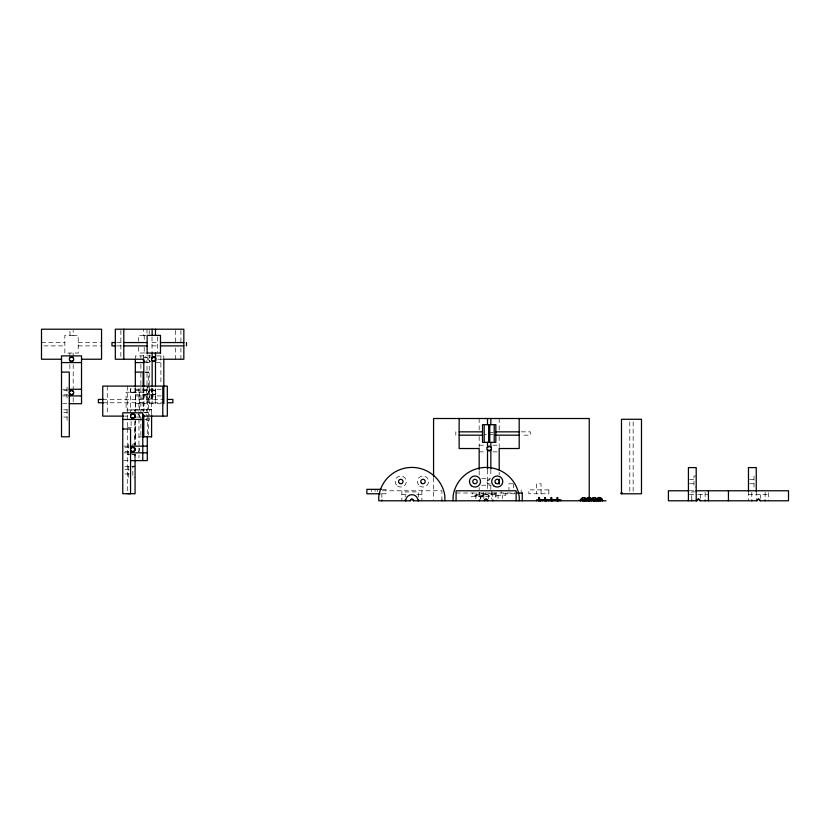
<?xml version="1.0" encoding="UTF-8"?>
<svg xmlns="http://www.w3.org/2000/svg" width="830" height="830" viewBox="0 0 830 830"><rect width="100%" height="100%" fill="white"/><g stroke="black" fill="none" stroke-linecap="round" stroke-linejoin="round"><path stroke-width="0.62" stroke-dasharray="4.15 3.11" d="M143.673 357.782C146.786 355.105 148.238 361.558 147.003 353.051M143.673 391.148C147.003 388.606 148.165 394.81 147.003 386.064M151.88 391.48L153.809 390.37L155.739 391.48M155.739 393.711L153.809 394.821L151.88 393.711M487.252 480.778L489.752 479.74A2.22 2.22 0 0 0 487.023 482.458A2.22 2.22 0 0 0 490.748 483.454L488.6 484.035L487.252 482.998M72.967 335.382L78.196 335.393L78.196 353.051L64.854 353.051L64.854 335.351L73.196 335.393L73.196 330.444M138.672 347.199L138.672 353.092L145.343 352.885M150.458 357.066L149.224 357.782L149.224 354.234M69.855 353.051L69.855 356.599M143.725 335.413L145.343 335.559L143.725 335.413L143.673 329.209M143.798 359.234L143.673 353.051L145.343 352.958M131.109 388.575C127.747 393.845 137.759 393.949 134.439 388.575M131.109 413.485C127.945 408.308 137.604 408.433 134.439 413.485M70.083 335.382L69.855 330.444M143.849 335.351L138.672 335.351L138.672 341.244M41.5 342.551L64.854 342.551M78.196 342.551L101.55 342.551M117.134 342.551L122.695 342.551M152.015 342.551L158.157 342.551M43.959 345.892L64.854 345.892M78.196 345.892L101.55 345.892M117.134 345.892L122.695 345.892M152.015 345.892L158.157 345.892M150.894 355.894L135.332 355.894L135.332 358.124M156.31 355.894L163.821 355.894L163.821 358.124M157.845 359.234L161.601 359.234M144.638 362.575L150.894 362.575M156.31 362.575L163.821 362.575M145.333 372.099L148.663 372.099L148.663 415.612M144.918 372.182L150.469 372.182M62.769 389.26L67.769 389.26M135.332 389.26L161.373 389.26M63.744 390.37L67.074 390.37M135.332 390.37L149.359 390.37M63.744 394.821L67.074 394.821M135.332 394.821L149.359 394.821M62.769 395.931L67.769 395.931M135.332 395.931L161.373 395.931M140.893 398.13L143.113 398.13M148.663 398.13L146.443 398.13L146.443 388.046M151.589 398.13L149.359 398.13L149.359 388.046M102.754 399.438L163.884 399.438M102.754 402.778L163.884 402.778M62.707 403.712L67.469 403.712M135.332 403.712L162.628 403.712M140.893 409.294L143.113 409.294M148.663 409.294L146.443 409.294L146.443 415.322M151.589 409.294L149.359 409.294L149.359 415.322M63.744 409.833L67.074 409.833M135.332 409.833L151.589 409.833M63.744 412.614L67.074 412.614M143.798 412.614L149.359 412.614M144.794 412.79L147.294 412.79M124.78 416.12L127.281 416.12M63.744 417.054L67.074 417.054M136.442 417.054L140.893 417.054M144.794 419.461L147.294 419.461M148.663 420.374L146.443 420.374L146.443 418.03M127.281 427.419L135.072 427.419L135.072 445.222M521.323 431.849L530.318 431.849L530.318 435.179L521.323 435.179M489.762 432.627L493.103 432.627M484.201 434.401L486.432 434.401M489.762 434.401L493.103 434.401M143.113 436.902L135.332 436.902L135.332 420.717M135.072 443.946L132.841 443.946L132.841 445.222M479.169 445.191L485.426 445.191M492.927 445.191L499.183 445.191M124.012 446.146L129.024 446.146M124.988 447.256L128.328 447.256M124.988 451.707L128.328 451.707M479.169 451.862L485.426 451.862M492.927 451.862L497.927 451.862M124.012 452.817L129.024 452.817M127.281 454.487L130.621 454.487M131.731 454.487L135.072 454.487L135.072 459.052M135.072 455.016L132.841 454.518M123.961 460.598L128.723 460.598M135.072 466.18L132.841 466.18L132.841 477.26L135.072 477.26M124.988 466.719L130.621 466.719M131.731 466.719L135.072 466.719M124.988 469.5L130.621 469.5M124.988 473.94L130.621 473.94M696.204 475.995L693.984 475.995L693.984 487.065L696.204 487.065M481.67 478.547L490.426 478.547M689.533 479.304L693.984 479.304M749.583 479.304L754.024 479.304M512.743 483.776L508.946 483.776L508.946 489.887M689.533 483.755L693.984 483.755M749.583 483.755L754.024 483.755M481.67 485.218L490.426 485.218M382.516 489.337L385.919 489.337L385.919 493.788L382.101 493.788M689.533 490.779L696.204 490.779M695.395 491.92L691.753 491.92L691.753 499.183M456.23 493.01L515.057 493.01M481.545 493.228L491.557 493.228M514.922 493.788L501.164 493.788L501.164 490.862M401.876 494.67L406.876 494.67M416.888 494.67L421.889 494.67M476.098 494.67L496.122 494.67M689.533 494.67L697.179 494.67M698.435 494.67L708.436 494.67M748.473 494.67L768.487 494.67M131.161 392.3L134.439 392.279M131.161 409.958L134.439 409.937M149.224 384.726L149.224 360.687L150.458 361.403M73.133 353.03L73.196 356.599M143.673 394.043L145.343 394.821L147.003 394.043L147.003 403.712M768.487 492.73L768.487 500.791M765.146 492.408L765.146 499.183M760.705 494.67L760.705 498.342M756.255 491.319L756.255 500.791M754.024 475.995L754.024 487.065M751.804 492.408L751.804 499.183M748.473 491.319L748.473 500.791M705.106 492.408L705.106 499.183M700.655 494.67L700.655 498.342M633.145 421.848L633.145 491.215M629.814 421.848L629.814 491.215M541.046 493.788L541.046 483.776L536.605 483.776L536.605 493.788M521.178 489.887L521.178 491.837M513.397 483.776L513.397 489.887M505.833 493.01L505.833 495.23L494.753 495.23L494.753 493.01M502.513 495.23L502.513 498.56M499.183 418.507L499.183 431.009M499.183 436.487L499.183 447.412M499.183 472.197L499.183 474.739M498.073 495.23L498.073 498.56M496.122 492.73L496.122 500.791M495.292 493.01L495.292 498.56M492.781 492.408L492.781 499.183M491.557 491.007L491.557 496.568L471.544 496.568L471.544 493.228M490.841 469.884L490.841 476.627M490.841 485.301L490.841 489.378M488.331 494.67L488.331 500.791M487.511 469.884L487.511 489.378M483.89 494.67L483.89 500.791M483.589 493.01L483.589 495.23L472.519 495.23L472.519 493.01M483.06 493.01L483.06 498.56M480.28 495.23L480.28 498.56M479.439 492.408L479.439 499.183M479.169 418.507L479.169 431.009M479.169 436.487L479.169 447.412M479.169 470.921L479.169 475.217M479.169 487.449L479.169 489.669M476.098 492.73L476.098 499.567M475.829 495.23L475.829 498.56M455.815 431.849L455.815 435.179M441.902 500.791L441.902 490.779L381.852 490.779L381.852 500.791M433.571 477.644L433.571 499.504M421.889 490.779L421.889 500.791M418.548 496.973L418.548 491.92L405.206 491.92L405.206 496.973M401.876 490.779L401.876 500.791M377.702 489.337L377.702 491.557M375.056 489.337L375.056 491.557M371.487 489.337L371.487 491.557M180.919 330.464L180.919 341.721M180.919 347.978L180.919 359.234M175.369 330.464L175.369 341.721M175.369 347.978L175.369 359.234M160.896 355.894L160.896 384.653M157.565 336.897L157.565 352.252M155.48 388.606L155.48 391.148M155.48 394.043L155.48 403.712M155.345 389.26L155.345 403.712M152.564 388.523L152.564 403.712M152.139 388.606L152.139 391.148M152.139 394.043L152.139 403.712M152.015 336.897L152.015 352.252M151.589 387.983L151.589 413.869M149.359 418.03L149.359 420.374M149.224 330.444L149.224 334.158M149.224 385.992L149.224 403.712M148.663 417.345L148.663 434.879M147.294 386.095L147.294 436.196M147.003 329.209L147.003 334.158M147.003 384.798L147.003 360.687L145.343 361.455A2.22 2.22 0 0 0 147.263 358.124A2.22 2.22 0 0 0 143.414 358.124M144.223 335.351L144.223 341.244M144.223 347.199L144.223 353.092M143.798 387.983L143.798 411.379M143.113 387.61L143.113 411.379M140.882 355.894L140.882 358.124M140.882 364.38L140.882 370.886M140.882 373.261L140.882 436.902M139.45 392.237L139.45 409.979M138.963 388.668L138.963 410.508M138.963 411.784L138.963 458.036M135.622 388.668L135.622 410.508M135.622 420.779L135.622 445.181M135.622 454.176L135.622 458.036M135.332 387.61L135.332 411.379M134.439 421.381L134.439 445.492M134.439 454.56L134.439 458.181M131.109 421.381L131.109 427.72M130.621 388.596L130.621 409.979M128.328 443.946L128.328 455.016M128.328 466.18L128.328 477.26M127.281 386.095L127.281 427.201M127.281 428.488L127.281 491.765M120.869 330.464L120.869 359.234M107.267 386.095L107.267 414.865M73.196 364.495L73.196 388.606M73.196 397.674L73.196 402.509M69.855 364.495L69.855 370.834M67.074 387.06L67.074 398.13M67.074 409.294L67.074 420.374M139.212 448.366A2.22 2.22 0 0 1 138.403 451.406M480.207 499.204A6.111 6.111 0 0 1 492.014 499.204M150.313 361.382A2.22 2.22 0 0 1 150.313 357.087M137.863 413.973A2.22 2.22 0 0 1 138.403 418.05M483.693 492.657A2.22 2.22 0 0 1 481.545 495.448A2.22 2.22 0 0 1 479.398 492.657M143.964 392.237L126.098 392.237L126.098 409.979L143.964 409.979L143.964 392.237M548.838 489.887L528.814 489.887L528.814 493.788L548.838 493.788L548.838 489.887M152.699 394.52A2.22 2.22 0 0 0 156.03 392.59A2.22 2.22 0 0 0 152.699 390.671A2.22 2.22 0 0 0 152.699 394.52M144.233 394.52A2.22 2.22 0 0 0 147.564 392.59A2.22 2.22 0 0 0 144.233 390.671A2.22 2.22 0 0 0 144.233 394.52M149.784 394.52A2.22 2.22 0 0 0 153.114 392.59A2.22 2.22 0 0 0 149.784 390.671A2.22 2.22 0 0 0 149.784 394.52M419.804 486.079A5.561 5.561 0 0 0 428.539 482.023A5.561 5.561 0 0 0 420.654 476.482A5.561 5.561 0 0 0 419.804 486.079M397.57 486.079A5.561 5.561 0 0 0 406.295 482.023A5.561 5.561 0 0 0 398.421 476.482A5.561 5.561 0 0 0 397.57 486.079"/><path stroke-width="1.25" d="M453.024 500.791L453.17 495.51A33.356 33.356 0 0 1 519.289 497.367L519.196 500.791M585.658 500.791L585.679 500.262M596.054 500.791L596.075 500.262M602.673 500.791L602.684 500.449A3.341 3.341 0 0 0 596.324 499.421M444.963 500.791L444.818 495.51A33.356 33.356 0 0 0 378.698 497.367L378.791 500.791L410.217 500.791L411.877 499.121L413.548 500.791L606.014 500.791M583.158 500.791L583.77 500.179L584.382 500.791M588.356 500.791L588.968 500.179L589.58 500.791M593.554 500.791L594.166 500.179L594.778 500.791M598.752 500.791L599.364 500.179L599.976 500.791M688.848 490.779L668.409 490.779L668.409 500.791L696.764 500.791L698.435 499.121L700.095 500.791L756.804 500.791A1.67 1.67 0 0 1 758.475 499.121A1.67 1.67 0 0 1 760.145 500.791L788.5 500.791L788.5 490.779L695.924 490.779M756.804 500.791L758.475 499.121L760.145 500.791M582.203 498.54L582.235 499.224M69.596 358.124L71.525 357.014L73.445 358.124M73.445 360.345L71.525 361.455L69.596 360.345M69.596 391.48L71.525 390.37L73.445 391.48M73.445 393.711L71.525 394.821L69.596 393.711M151.88 358.124L153.809 357.014L155.739 358.124M155.739 360.345L153.809 361.455L151.88 360.345M130.85 415.01L132.779 413.9L134.699 415.01M134.699 417.231L132.779 418.341L130.85 417.231M130.85 448.366L132.779 447.256L134.699 448.366M134.699 450.597L132.779 451.707L130.85 450.597M487.252 447.412L489.171 446.301L491.101 447.412M491.101 449.642L489.171 450.752L487.252 449.642M582.297 498.436L582.982 498.405M584.528 498.436L585.202 498.405M592.703 498.436L593.377 498.405M594.923 498.436L595.598 498.405M160.481 353.092L160.481 335.393L147.138 335.393L147.138 353.092M160.481 353.051L147.138 353.051M490.841 424.68L482.5 424.68L482.5 442.38L495.842 442.349L495.842 424.68L490.841 424.68L490.841 418.507M115.847 342.551L111.977 342.551L111.977 345.892L115.847 345.892M123.784 342.551L147.138 342.551M160.481 342.551L183.835 342.551M123.784 345.892L147.138 345.892M160.481 345.892L183.835 345.892M61.513 359.234L41.5 359.234L41.5 329.209L101.55 329.209L101.55 359.234L81.527 359.234M162.856 359.234L183.835 359.234L183.835 329.209L115.318 329.209L115.318 359.234L143.798 359.234L143.798 386.707M61.513 362.575L81.527 362.575M135.332 362.575L144.088 362.575M61.513 372.099L69.295 372.099L69.295 436.798L61.513 436.798L61.513 355.894L81.527 355.894L81.527 403.712L69.295 403.712M135.332 372.099L143.113 372.099L143.113 386.811M163.562 386.095L167.318 386.095L167.318 416.12L142.781 416.12M69.025 389.26L81.527 389.26M69.025 395.931L81.527 395.931M103.511 399.438L98.376 399.438L98.376 402.778L103.511 402.778M167.733 399.438L172.879 399.438L172.879 402.778L167.733 402.778M123.535 416.12L102.754 416.12L102.754 386.095L162.794 386.095L162.794 416.12M122.767 419.461L142.781 419.461M122.767 428.986L130.549 428.986L130.549 493.788L122.767 493.684L122.767 412.79L142.781 412.79L142.781 460.598M459.146 431.849L482.5 431.849M495.842 431.849L519.196 431.849M459.146 435.179L482.5 435.179M495.842 435.179L519.196 435.179M143.798 436.798L151.589 436.798M130.269 446.146L147.294 446.146M130.269 452.817L147.294 452.817M130.549 460.598L147.294 460.598L147.294 436.196M381.281 489.337L366.85 489.337L366.85 493.788L380.192 493.788M517.132 493.01L522.361 493.01M621.12 493.01L622.137 493.01M621.12 493.228L622.137 493.228M621.234 493.788L641.486 493.788L641.486 419.285L621.483 419.285L621.483 493.788M538.701 500.179L540.703 500.179M544.708 500.179L546.711 500.179M550.933 500.179L552.936 500.179M556.94 500.179L558.943 500.179M582.764 500.179L584.766 500.179M587.972 500.179L589.974 500.179M593.17 500.179L595.172 500.179M598.368 500.179L600.37 500.179M578.655 500.345L580.097 500.345M580.326 500.345L581.768 500.345M581.996 500.345L583.438 500.345M583.666 500.345L585.109 500.345M585.326 500.345L586.779 500.345M586.997 500.345L588.439 500.345M588.667 500.345L590.109 500.345M590.338 500.345L591.78 500.345M539.874 500.791L539.479 497.471M597.476 500.791L597.465 500.262A3.341 3.341 0 0 0 590.846 500.449L590.856 500.791M587.08 500.791L587.059 500.262A3.341 3.341 0 0 0 580.45 500.449L580.461 500.791M765.146 499.951L765.146 500.791M756.255 491.319L756.255 467.601L748.473 467.601L748.473 491.319M751.804 499.951L751.804 500.791M728.45 490.779L728.45 500.791M708.436 490.779L708.436 500.791M705.106 499.951L705.106 500.791M696.204 500.791L696.204 467.601L688.423 467.601L688.423 500.791M691.753 499.951L691.753 500.791M602.373 500.791L602.373 499.785L596.365 499.785L596.365 500.791M600.37 499.785L600.37 500.791M600.038 499.899L600.038 500.791M598.7 499.899L598.7 500.791M598.368 499.785L598.368 500.791M597.175 499.785L597.175 500.791M595.172 499.785L595.172 500.791M594.83 500.054L594.83 500.791M593.502 500.054L593.502 500.791M593.17 499.785L593.17 500.791M591.966 500.791L591.966 499.785L585.97 499.785L585.97 500.791M591.168 499.785L591.168 500.791M589.974 499.785L589.974 500.791M589.632 499.899L589.632 500.791M589.248 500.791L589.248 418.507L433.571 418.507L433.571 476.358M588.304 499.899L588.304 500.791M587.972 499.785L587.972 500.791M586.769 499.785L586.769 500.791M584.766 499.785L584.766 500.791M584.434 500.054L584.434 500.791M583.106 500.054L583.106 500.791M582.764 499.785L582.764 500.791M580.772 499.785L580.772 500.791M560.945 500.791L560.945 499.785L548.931 499.785L548.931 500.791M558.943 499.785L558.943 500.791M558.611 499.899L558.611 500.791M557.718 497.471L557.718 500.791M557.501 498.311L557.501 499.421M557.272 499.899L557.272 500.791M556.94 497.471L556.94 500.791M554.938 499.785L554.938 500.791M552.936 499.785L552.936 500.791M552.604 499.899L552.604 500.791M551.711 497.471L551.711 500.791M551.494 498.311L551.494 499.421M551.265 499.899L551.265 500.791M550.933 497.471L550.933 500.791M548.713 500.791L548.713 499.785L536.699 499.785L536.699 500.791M546.711 499.785L546.711 500.791M546.379 499.899L546.379 500.791M545.486 497.471L545.486 500.791M545.269 498.311L545.269 499.421M545.04 499.899L545.04 500.791M544.708 497.471L544.708 500.791M542.706 499.785L542.706 500.791M540.703 499.785L540.703 500.791M540.372 499.899L540.372 500.791M539.261 498.311L539.261 499.421M539.033 499.899L539.033 500.791M538.701 497.471L538.701 500.791M522.257 493.01L522.257 500.791M519.196 418.507L519.196 448.522L499.183 448.522L499.183 470.133M516.136 500.791L516.136 490.779L456.085 490.779L456.085 500.791M499.183 479.024L499.183 484.108M494.213 425.728L494.213 441.301M492.781 499.951L492.781 500.791M490.841 442.349L490.841 447.08M490.841 449.974L490.841 469.012M489.762 425.728L489.762 441.301M488.652 425.728L488.652 441.301M487.511 418.507L487.511 424.68M487.511 442.349L487.511 447.08M487.511 449.974L487.511 469.012M484.201 425.728L484.201 441.301M479.439 499.951L479.439 500.791M479.169 469.656L479.169 448.522L459.146 448.522L459.146 418.507M441.902 499.951L441.902 500.791M418.548 499.951L418.548 500.791M405.206 499.951L405.206 500.791M381.852 499.951L381.852 500.791M186.48 342.551L186.48 345.892M163.821 359.234L163.821 403.712M155.48 329.209L155.48 335.393M155.48 353.051L155.48 357.782M155.48 360.687L155.48 386.064M155.345 357.014L155.345 361.455M152.139 329.209L152.139 335.393M152.139 353.051L152.139 357.782M152.139 360.687L152.139 386.064M151.589 414.959L151.589 436.902M143.798 414.959L143.798 436.902M143.113 414.959L143.113 436.902M135.332 359.234L135.332 386.707M135.332 414.959L135.332 417.345M135.072 448.169L135.072 450.545M135.072 459.664L135.072 493.788L127.281 493.539M123.784 329.209L123.784 359.234M696.764 500.791A1.67 1.67 0 0 1 698.435 499.121A1.67 1.67 0 0 1 700.095 500.791M144.233 361.164A2.22 2.22 0 0 1 143.113 359.234M585.928 499.421A3.341 3.341 0 0 1 592.081 499.598M405.766 500.791A6.111 6.111 0 0 1 411.877 494.67A6.111 6.111 0 0 1 417.998 500.791M410.217 500.791A1.67 1.67 0 0 1 411.877 499.121A1.67 1.67 0 0 1 413.548 500.791M587.308 498.768C588.179 500.822 588.823 497.129 587.308 498.768M589.528 498.768C590.4 500.822 591.043 497.129 589.528 498.768M597.704 498.768C598.575 500.822 599.218 497.129 597.704 498.768M599.934 498.768C600.796 500.822 601.439 497.129 599.934 498.768M484.502 500.355L484.44 500.791A1.67 1.67 0 0 1 486.11 499.121L487.781 500.791A1.67 1.67 0 0 0 486.11 499.121L484.502 500.355M131.659 418.05A2.22 2.22 0 0 0 135 416.12A2.22 2.22 0 0 0 131.659 414.191A2.22 2.22 0 0 0 131.659 418.05M131.659 451.406A2.22 2.22 0 0 0 135 449.476A2.22 2.22 0 0 0 131.659 447.557A2.22 2.22 0 0 0 131.659 451.406M152.699 361.164A2.22 2.22 0 0 0 156.03 359.234A2.22 2.22 0 0 0 152.699 357.305A2.22 2.22 0 0 0 152.699 361.164M70.415 361.164A2.22 2.22 0 0 0 73.746 359.234A2.22 2.22 0 0 0 70.415 357.305A2.22 2.22 0 0 0 70.415 361.164M70.415 394.52A2.22 2.22 0 0 0 73.746 392.59A2.22 2.22 0 0 0 70.415 390.671A2.22 2.22 0 0 0 70.415 394.52M421.422 483.102A2.22 2.22 0 0 0 425.147 482.106A2.22 2.22 0 0 0 422.429 479.377A2.22 2.22 0 0 0 421.422 483.102M399.645 483.454A2.22 2.22 0 0 0 402.986 481.525A2.22 2.22 0 0 0 399.645 479.605A2.22 2.22 0 0 0 399.645 483.454M473.878 483.454A2.22 2.22 0 0 0 477.219 481.525A2.22 2.22 0 0 0 473.878 479.605A2.22 2.22 0 0 0 473.878 483.454M471.419 485.789A5.561 5.561 0 0 0 480.466 482.489A5.561 5.561 0 0 0 473.079 476.306A5.561 5.561 0 0 0 471.419 485.789M495.655 483.102A2.22 2.22 0 0 0 499.38 482.106A2.22 2.22 0 0 0 496.651 479.377A2.22 2.22 0 0 0 495.655 483.102M493.663 485.789A5.561 5.561 0 0 0 502.71 482.489A5.561 5.561 0 0 0 495.323 476.306A5.561 5.561 0 0 0 493.663 485.789M488.061 450.451A2.22 2.22 0 0 0 491.402 448.522A2.22 2.22 0 0 0 488.061 446.602A2.22 2.22 0 0 0 488.061 450.451"/></g></svg>
